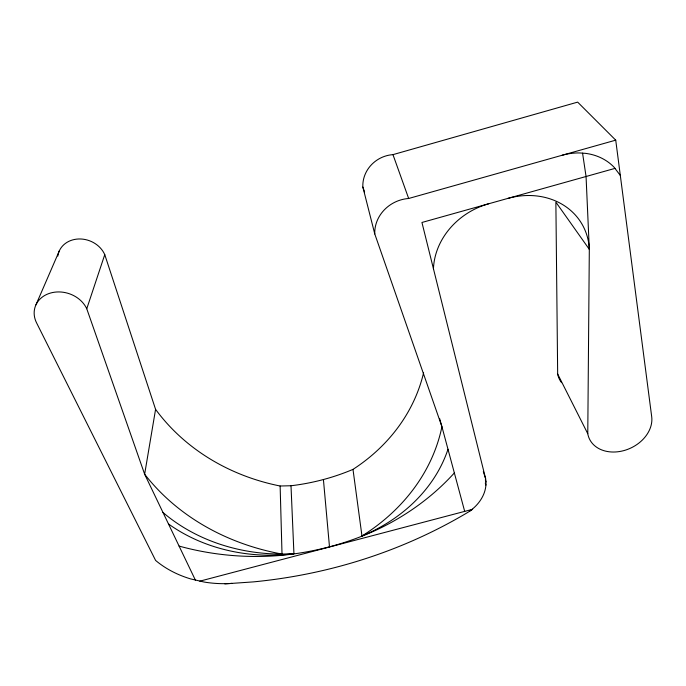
<?xml version="1.0" encoding="UTF-8"?>
<svg xmlns="http://www.w3.org/2000/svg" width="686" height="686" viewBox="0 0 686 686"><rect width="100%" height="100%" fill="white"/><g stroke="black" fill="none" stroke-linecap="round" stroke-linejoin="round"><path stroke-width="1.03" d="M464.688 511.387L441.93 426.709L374.779 233.977L362.851 187.046A31.273 29.412 -25.6 0 1 392.967 154.633L577.655 102.12L615.728 140.158L651.7 416.711A33.391 25.794 -24.6 0 1 623.6 450.668A33.391 25.794 -24.6 0 1 587.773 433.706L589.317 249.352L586.058 176.499L582.568 153.141M224.819 583.88L253.348 581.891A544.058 506.122 31.1 0 0 466.514 513.162C478.399 506.337 488.012 492.925 485.628 478.699L421.941 222.47L615.059 168.37M57.821 256.11A24.867 21.326 20.7 0 1 78.787 238.977A24.867 21.326 20.7 0 1 104.761 254.635L155.576 409.353L144.643 474.206L195.416 580.167M423.596 372.79A188.599 163.379 2.6 0 1 352.99 469.378C333.276 477.739 312.267 483.236 291.001 485.748L293.934 553.713L282.015 554.074A232.331 199.352 -7.8 0 1 144.643 474.206L86.762 308.76L104.761 254.635M35.964 304.798L59.382 250.724M469.738 511.07L472.628 509.295L199.798 581.171M179.08 546.082A252.654 218.654 0.6 0 0 279.931 555.48C313.185 552.504 345.873 544.049 376.22 530.089A252.654 218.654 0.6 0 0 454.355 472.937M374.779 233.977A34.9 31.985 -22 0 1 408.659 198.486L615.728 140.158M155.576 409.353A209.47 185.923 -7.4 0 0 280.137 486.005L291.001 485.748M620.316 175.453L614.039 167.178A58.67 50.507 -36.8 0 0 585.338 153.338L579.636 152.944A58.67 50.507 -36.8 0 0 562.194 155.242M507.88 198.4A71.378 61.869 -29.5 0 1 589.317 249.352L555.866 202.121L557.667 374.024L587.773 433.706M392.967 154.633L408.659 198.486M362.851 187.046L364.6 192.089M483.33 471.608L485.628 478.699M485.319 479.848L485.98 481.881M485.276 483.055L485.937 485.096M439.623 418.554L441.93 426.709A208.973 174.784 1.1 0 1 361.968 535.998L352.99 469.378M323.423 479.617L329.503 546.999M280.137 486.005L282.015 554.074A168.816 140.553 -3.1 0 1 162.976 512.468M293.934 553.713A157.12 129.826 -2.2 0 1 168.473 523.941M232.014 583.383A92.927 72.553 -0.1 0 1 204.111 582.037L190.622 578.907A92.927 72.553 -0.1 0 1 155.593 560.419L36.564 322.849A27.74 23.101 17.5 0 1 50.635 293.008A27.74 23.101 17.5 0 1 86.762 308.76M447.992 449.27A160.798 133.719 -3.7 0 1 361.968 535.998M561.568 382.659A30.287 24.404 -26 0 1 557.667 374.024M433.449 268.783A69.878 60.96 -27.9 0 1 488.672 203.776"/></g></svg>
